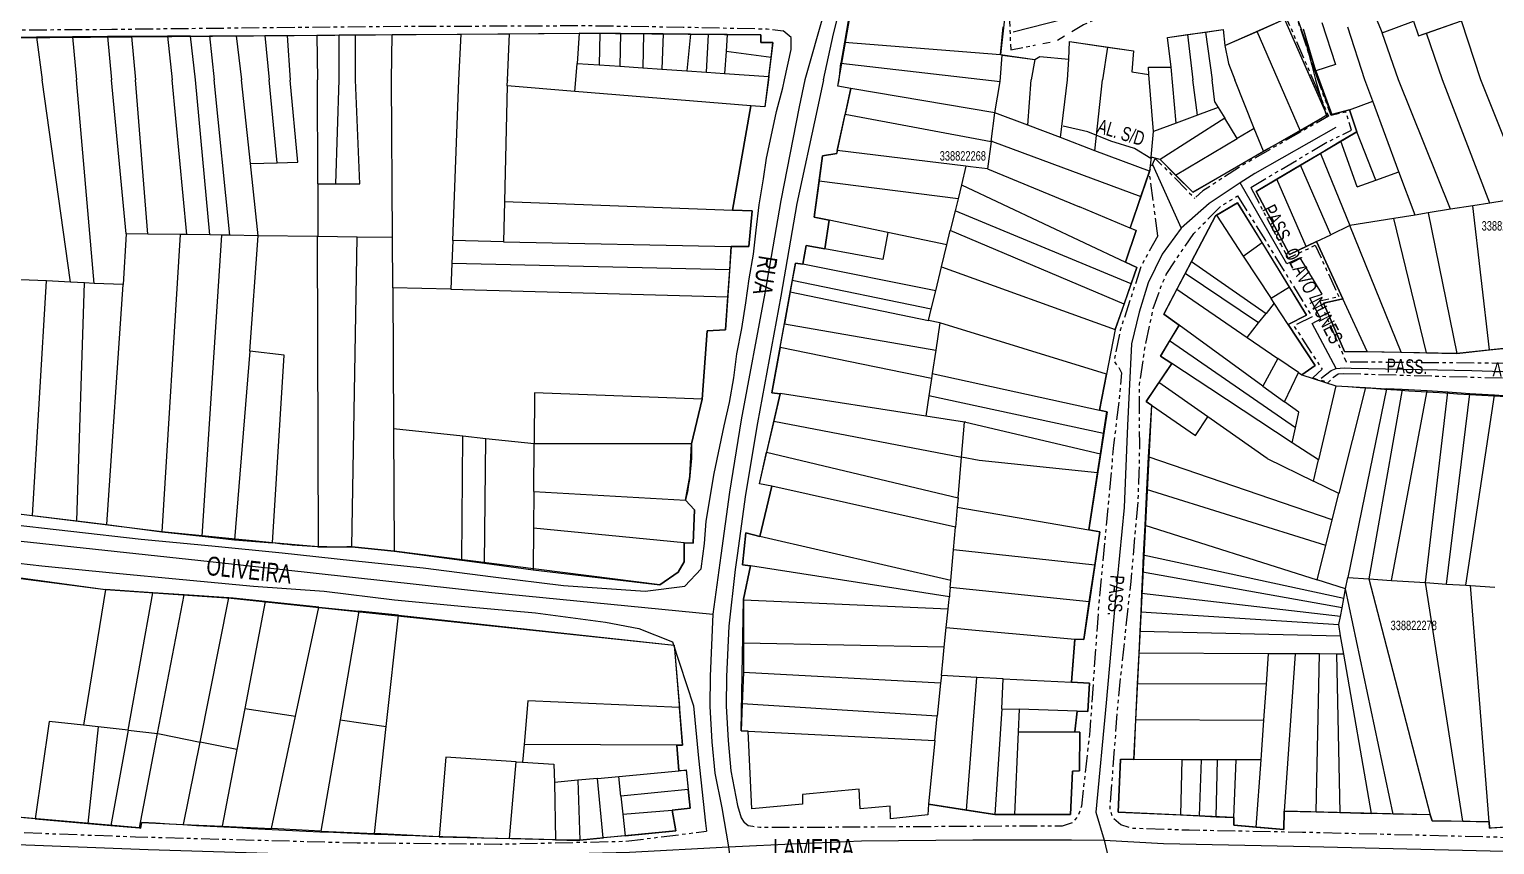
# Model space of a CAD drawing. Extents: x 203614 to 206284, y 4847494 to 4848495.
# Drawn here: x 205379.4 to 205689.7, y 4847798.3 to 4847971 of the extents above; entities that cross this region are included whole.
import ezdxf

# ---------------------------------------------------------------- set-up
doc = ezdxf.new("R2010")
doc.units = 0
doc.header["$LTSCALE"] = 1.5
doc.header["$MEASUREMENT"] = 0
doc.linetypes.add('PHANTOMX2', pattern=[5, 2.5, -0.5, 0.5, -0.5, 0.5, -0.5])
for name, color, linetype in [('CD-MALHA-LOTES', 40, 'CONTINUOUS'), ('CD_TXT_QUADRA', 7, 'CONTINUOUS'), ('RU-QUADRAS', 210, 'CONTINUOUS'), ('SV-CAMINHO-TRILHA', 20, 'CONTINUOUS'), ('SV-EIXO-RUA-N-PAV', 6, 'CONTINUOUS'), ('SV-EIXO-RUA-PAV', 20, 'CONTINUOUS'), ('SV-RUA-NAO-PAV-S-GUIA-C-GUIA', 7, 'PHANTOMX2'), ('SV-RUA-PAVIM-S-GUIA-C-GUIA', 7, 'CONTINUOUS'), ('SV-TXT-RUA-N-PAV-S-GUIA-C-GUIA', 7, 'CONTINUOUS'), ('SV-TXT-RUA-PAV-S-GUIA-C-GUIA', 7, 'CONTINUOUS')]:
    doc.layers.add(name, color=color, linetype=linetype)
doc.styles.add('3388-22-2D_TXT$0$ARIAL', font='ARIAL.TTF')
doc.styles.add('ARIAL', font='ARIAL.TTF')

msp = doc.modelspace()

# ---------------------------------------------------------------- linework, layer by layer
at = {"layer": 'CD-MALHA-LOTES'}
for p, q in [((205553.2, 4847975.2), (205551.99, 4847968.2)), ((205639.42, 4847970.5), (205645.2, 4847973.09)), ((205645.2, 4847973.09), (205650.89, 4847960.27)), ((205664.66, 4847973.26), (205665.9, 4847970.2)), ((205665.9, 4847970.2), (205672.51, 4847972.71)), ((205672.51, 4847972.71), (205673.57, 4847969.56)), ((205675.26, 4847970.15), (205682.71, 4847972.77)), ((205686.78, 4847960.27), (205682.71, 4847972.77)), ((205417.5, 4847969.56), (205423.15, 4847969.6)), ((205423.15, 4847969.6), (205429.28, 4847969.65)), ((205423.15, 4847969.6), (205424.34, 4847960.27)), ((205429.28, 4847969.65), (205434, 4847969.68)), ((205429.28, 4847969.65), (205430.18, 4847960.27)), ((205434, 4847969.68), (205440.28, 4847969.73)), ((205434, 4847969.68), (205434.64, 4847960.21)), ((205440.28, 4847969.73), (205444.99, 4847969.76)), ((205440.28, 4847969.73), (205440.43, 4847960.27)), ((205444.99, 4847969.76), (205448.44, 4847969.79)), ((205444.99, 4847960.27), (205444.99, 4847969.76)), ((205448.44, 4847969.79), (205456.24, 4847969.85)), ((205448.44, 4847960.27), (205448.44, 4847969.79)), ((205456.08, 4847960.21), (205456.24, 4847969.85)), ((205456.24, 4847969.85), (205470.85, 4847969.96)), ((205470.32, 4847960.21), (205470.85, 4847969.96)), ((205470.85, 4847969.96), (205481.09, 4847970.03)), ((205480.61, 4847960.21), (205481.09, 4847970.03)), ((205481.09, 4847970.03), (205495.83, 4847970.13)), ((205495.83, 4847970.13), (205495.37, 4847963.75)), ((205500.21, 4847970.09), (205495.83, 4847970.13)), ((205500.21, 4847970.09), (205500.07, 4847963.43)), ((205504.57, 4847970.05), (205500.21, 4847970.09)), ((205504.57, 4847970.05), (205504.42, 4847963.13)), ((205509.47, 4847970.01), (205504.57, 4847970.05)), ((205509.47, 4847970.01), (205509.33, 4847962.8)), ((205513.63, 4847969.97), (205509.47, 4847970.01)), ((205513.63, 4847969.97), (205513.32, 4847962.52)), ((205519.38, 4847969.91), (205513.63, 4847969.97)), ((205519.38, 4847969.91), (205518.65, 4847962.16)), ((205523.21, 4847969.88), (205519.38, 4847969.91)), ((205522.77, 4847961.88), (205523.21, 4847969.88)), ((205527.2, 4847969.84), (205523.21, 4847969.88)), ((205527.2, 4847969.84), (205526.95, 4847966.23)), ((205534.3, 4847969.77), (205527.2, 4847969.84)), ((205534.3, 4847968.14), (205534.3, 4847969.77)), ((205585.06, 4847965.61), (205585.65, 4847971.5)), ((205620.42, 4847969.23), (205624.7, 4847969.84)), ((205624.7, 4847969.84), (205628.48, 4847970.37)), ((205624.7, 4847969.84), (205625.77, 4847960.27)), ((205628.48, 4847970.37), (205632.21, 4847970.9)), ((205628.48, 4847970.37), (205629.91, 4847960.27)), ((205632.21, 4847970.9), (205632.59, 4847967.51)), ((205632.59, 4847967.51), (205639.42, 4847970.5)), ((205643.85, 4847960.27), (205639.42, 4847970.5)), ((205651.82, 4847962.2), (205649.27, 4847971.01)), ((205653.15, 4847972.37), (205656.01, 4847963.49)), ((205662.2, 4847960.24), (205658.61, 4847971.39)), ((205669.36, 4847960.24), (205665.9, 4847970.2)), ((205673.57, 4847969.56), (205675.26, 4847970.15)), ((205678.71, 4847960.27), (205675.26, 4847970.15)), ((205380.88, 4847969.28), (205373.62, 4847969.23)), ((205388.5, 4847969.34), (205380.88, 4847969.28)), ((205380.88, 4847969.28), (205382.06, 4847960.27)), ((205395.92, 4847969.4), (205388.5, 4847969.34)), ((205388.5, 4847969.34), (205389.35, 4847960.27)), ((205400.98, 4847969.44), (205395.92, 4847969.4)), ((205395.92, 4847969.4), (205396.79, 4847960.27)), ((205408.64, 4847969.49), (205400.98, 4847969.44)), ((205400.98, 4847969.44), (205401.88, 4847960.27)), ((205413.53, 4847969.53), (205408.64, 4847969.49)), ((205408.64, 4847969.49), (205409.63, 4847960.27)), ((205413.53, 4847969.53), (205417.5, 4847969.56)), ((205414.54, 4847960.27), (205413.53, 4847969.53)), ((205417.5, 4847969.56), (205418.52, 4847960.27)), ((205536.84, 4847968.14), (205534.3, 4847968.14)), ((205536.47, 4847964.96), (205536.84, 4847968.14)), ((205551.99, 4847968.2), (205551.23, 4847963.79)), ((205551.99, 4847968.2), (205585.06, 4847965.61)), ((205599.52, 4847964.61), (205599.66, 4847968.4)), ((205599.66, 4847968.4), (205607.7, 4847967.21)), ((205607.7, 4847967.21), (205606.66, 4847960.27)), ((205607.7, 4847967.21), (205613.24, 4847966.38)), ((205621.18, 4847962.92), (205620.42, 4847969.23)), ((205632.59, 4847967.51), (205633.37, 4847963.71)), ((205495.12, 4847960.27), (205495.37, 4847963.75)), ((205495.37, 4847963.75), (205500.07, 4847963.43)), ((205500.07, 4847963.43), (205504.42, 4847963.13)), ((205526.95, 4847966.23), (205526.62, 4847961.61)), ((205536.47, 4847964.96), (205526.95, 4847966.23)), ((205536.01, 4847960.97), (205536.47, 4847964.96)), ((205550.9, 4847960.27), (205551.23, 4847963.79)), ((205551.23, 4847963.79), (205584.991682, 4847959.900958)), ((205584.991682, 4847959.900958), (205585.44, 4847965.5)), ((205585.44, 4847965.5), (205585.06, 4847965.61)), ((205585.44, 4847965.5), (205592.34, 4847964.6)), ((205592.34, 4847964.6), (205591.53, 4847960.27)), ((205592.34, 4847964.6), (205593.36, 4847965.22)), ((205593.36, 4847965.22), (205599.52, 4847964.61)), ((205599.24, 4847960.27), (205599.52, 4847964.61)), ((205613.24, 4847966.38), (205612.88, 4847961.95)), ((205633.37, 4847963.71), (205634.66, 4847960.27)), ((205656.01, 4847963.49), (205651.82, 4847962.2)), ((205388.12, 4847917.43), (205382.06, 4847960.27)), ((205393.1, 4847917.12), (205389.35, 4847960.27)), ((205399.9, 4847927.66), (205396.79, 4847960.27)), ((205404.46, 4847927.6), (205401.88, 4847960.27)), ((205412.72, 4847927.48), (205409.63, 4847960.27)), ((205417.58, 4847927.41), (205414.54, 4847960.27)), ((205421.84, 4847927.35), (205418.52, 4847960.27)), ((205426.21, 4847942.56), (205424.34, 4847960.27)), ((205431.85, 4847942.7), (205430.18, 4847960.27)), ((205440.45, 4847938.25), (205440.43, 4847960.27)), ((205444.26, 4847938.25), (205444.99, 4847960.27)), ((205449.36, 4847938.25), (205448.44, 4847960.27)), ((205494.91, 4847957.79), (205495.12, 4847960.27)), ((205504.42, 4847963.13), (205509.33, 4847962.8)), ((205509.33, 4847962.8), (205513.32, 4847962.52)), ((205513.32, 4847962.52), (205518.65, 4847962.16)), ((205518.65, 4847962.16), (205522.77, 4847961.88)), ((205522.77, 4847961.88), (205526.62, 4847961.61)), ((205526.62, 4847961.61), (205536.01, 4847960.97)), ((205535.93, 4847960.27), (205535.13, 4847954.51)), ((205536.01, 4847960.97), (205535.93, 4847960.27)), ((205550.62, 4847958.91), (205550.9, 4847960.27)), ((205590.85, 4847950.68), (205591.53, 4847960.27)), ((205597.77, 4847948.03), (205599.24, 4847960.27)), ((205605.02, 4847945.26), (205606.66, 4847960.27)), ((205612.88, 4847961.95), (205616.47, 4847961.37)), ((205616.47, 4847961.37), (205616.42, 4847962.92)), ((205616.42, 4847962.92), (205621.18, 4847962.92)), ((205617.47, 4847949.34), (205616.47, 4847961.37)), ((205622.28, 4847951.12), (205621.18, 4847962.92)), ((205626.76, 4847952.78), (205625.77, 4847960.27)), ((205630.48, 4847955.53), (205629.91, 4847960.27)), ((205638.79, 4847949.94), (205634.66, 4847960.27)), ((205648.61, 4847949.37), (205643.85, 4847960.27)), ((205650.89, 4847960.27), (205654.18, 4847952.8)), ((205651.82, 4847962.2), (205655.23, 4847952.89)), ((205688.72, 4847934.18), (205678.71, 4847960.27)), ((205696.68, 4847935.46), (205686.78, 4847960.27)), ((205436.23, 4847942.81), (205434.64, 4847960.21)), ((205456.27, 4847926.85), (205456.08, 4847960.21)), ((205469.05, 4847926.22), (205470.32, 4847960.21)), ((205480.58, 4847958.99), (205480.01, 4847934.48)), ((205480.58, 4847958.99), (205480.61, 4847960.21)), ((205494.91, 4847957.79), (205480.58, 4847958.99)), ((205532.18, 4847954.78), (205494.91, 4847957.79)), ((205553.36, 4847958.44), (205550.62, 4847958.91)), ((205553.36, 4847958.44), (205552.18, 4847953.01)), ((205583.84, 4847953.26), (205553.36, 4847958.44)), ((205583.84, 4847953.26), (205584.991682, 4847959.900958)), ((205663.89, 4847955.71), (205662.2, 4847960.24)), ((205680.37, 4847932.86), (205669.36, 4847960.24)), ((205528.33, 4847932.64), (205532.18, 4847954.78)), ((205535.13, 4847954.51), (205532.18, 4847954.78)), ((205631.17, 4847954.41), (205626.76, 4847952.78)), ((205630.48, 4847955.53), (205631.17, 4847954.41)), ((205631.17, 4847954.41), (205632.56, 4847952.15)), ((205658.98, 4847953.88), (205663.89, 4847955.71)), ((205669.46, 4847940.78), (205663.89, 4847955.71)), ((205550.5, 4847945.29), (205552.18, 4847953.01)), ((205552.18, 4847953.01), (205583.07, 4847947.22)), ((205583.07, 4847947.22), (205583.84, 4847953.26)), ((205590.85, 4847950.68), (205583.84, 4847953.26)), ((205622.28, 4847951.12), (205617.47, 4847949.34)), ((205632.56, 4847952.15), (205618.86, 4847943.36)), ((205626.76, 4847952.78), (205622.28, 4847951.12)), ((205635.22, 4847947.82), (205632.56, 4847952.15)), ((205654.18, 4847952.8), (205648.61, 4847949.37)), ((205655.23, 4847952.89), (205658.98, 4847953.88)), ((205658.98, 4847953.88), (205660.53, 4847949.28)), ((205597.77, 4847948.03), (205590.85, 4847950.68)), ((205605.02, 4847945.26), (205597.77, 4847948.03)), ((205616.94, 4847943.88), (205617.47, 4847949.34)), ((205638.79, 4847949.94), (205635.22, 4847947.82)), ((205640.73, 4847945.15), (205638.79, 4847949.94)), ((205648.61, 4847949.37), (205640.73, 4847945.15)), ((205660.53, 4847949.28), (205657.17, 4847947.28)), ((205664.57, 4847939.03), (205660.53, 4847949.28)), ((205550.5, 4847945.29), (205550.37, 4847944.68)), ((205577.75, 4847941.99), (205550.5, 4847945.29)), ((205583.07, 4847947.22), (205582.34, 4847941.42)), ((205583.34, 4847947.17), (205583.07, 4847947.22)), ((205583.34, 4847947.17), (205614.81, 4847935.56)), ((205616.62, 4847940.89), (205605.02, 4847945.26)), ((205622.13, 4847940.09), (205635.22, 4847947.82)), ((205625.77, 4847936.45), (205640.73, 4847945.15)), ((205657.17, 4847947.28), (205652.81, 4847944.68)), ((205660.57, 4847937.6), (205657.17, 4847947.28)), ((205426.21, 4847942.56), (205431.85, 4847942.7)), ((205427.82, 4847927.26), (205426.21, 4847942.56)), ((205431.85, 4847942.7), (205436.23, 4847942.81)), ((205547.37, 4847944.18), (205546.65, 4847938.81)), ((205550.37, 4847944.68), (205547.37, 4847944.18)), ((205577.75, 4847941.99), (205576.78, 4847938)), ((205578.69, 4847941.87), (205577.75, 4847941.99)), ((205582.34, 4847941.42), (205578.69, 4847941.87)), ((205616.94, 4847943.88), (205616.62, 4847940.89)), ((205618.86, 4847943.36), (205616.94, 4847943.88)), ((205618.86, 4847943.36), (205622.13, 4847940.09)), ((205648.61, 4847942.18), (205643.6, 4847939.2)), ((205652.81, 4847944.68), (205648.61, 4847942.18)), ((205654.99, 4847927.47), (205648.61, 4847942.18)), ((205652.81, 4847944.68), (205659.02, 4847929.42)), ((205546.65, 4847938.81), (205545.62, 4847931.2)), ((205576.07, 4847935.07), (205546.65, 4847938.81)), ((205582.34, 4847941.42), (205601.79, 4847933.34)), ((205614.81, 4847935.56), (205616.62, 4847940.89)), ((205622.13, 4847940.09), (205625.77, 4847936.45)), ((205643.6, 4847939.2), (205639.24, 4847936.6)), ((205649.8, 4847924.98), (205643.6, 4847939.2)), ((205660.57, 4847937.6), (205664.57, 4847939.03)), ((205664.57, 4847939.03), (205669.46, 4847940.78)), ((205672.87, 4847931.64), (205669.46, 4847940.78)), ((205440.45, 4847938.25), (205444.26, 4847938.25)), ((205440.45, 4847938.25), (205440.469933, 4847927.117161)), ((205444.26, 4847938.25), (205449.36, 4847938.25)), ((205576.78, 4847938), (205576.07, 4847935.07)), ((205576.78, 4847938), (205611.54, 4847921.63)), ((205612.54, 4847928.88), (205614.81, 4847935.56)), ((205639.24, 4847936.6), (205646.25, 4847923.28)), ((205480.01, 4847934.48), (205479.81, 4847925.99)), ((205480.01, 4847934.48), (205528.33, 4847932.64)), ((205532.47, 4847932.53), (205528.33, 4847932.64)), ((205531.74, 4847924.95), (205532.47, 4847932.53)), ((205575.44, 4847932.5), (205574.43, 4847928.35)), ((205576.07, 4847935.07), (205575.44, 4847932.5)), ((205612.72, 4847917.07), (205575.44, 4847932.5)), ((205612.54, 4847928.88), (205601.79, 4847933.34)), ((205635.29, 4847934.25), (205630.8, 4847931.58)), ((205640.46, 4847925.8), (205635.29, 4847934.25)), ((205680.37, 4847932.86), (205675.65, 4847932.09)), ((205685.08, 4847933.6), (205680.37, 4847932.86)), ((205688.72, 4847934.18), (205685.08, 4847933.6)), ((205688.65, 4847903.06), (205685.08, 4847933.6)), ((205691.71, 4847934.66), (205688.72, 4847934.18)), ((205545.62, 4847931.2), (205548.77, 4847930.54)), ((205548.77, 4847930.54), (205547.87, 4847924.48)), ((205561.22, 4847927.95), (205548.77, 4847930.54)), ((205630.61, 4847931.47), (205625.52, 4847921.83)), ((205630.8, 4847931.58), (205630.61, 4847931.47)), ((205630.8, 4847931.58), (205636.47, 4847922.96)), ((205659.02, 4847929.42), (205654.99, 4847927.47)), ((205668.36, 4847930.92), (205659.02, 4847929.42)), ((205669.94, 4847902.57), (205659.02, 4847929.42)), ((205672.87, 4847931.64), (205668.36, 4847930.92)), ((205675.26, 4847902.47), (205668.36, 4847930.92)), ((205675.65, 4847932.09), (205672.87, 4847931.64)), ((205675.65, 4847932.09), (205681.74, 4847902.35)), ((205399.9, 4847927.66), (205399.25, 4847916.9)), ((205404.46, 4847927.6), (205399.9, 4847927.66)), ((205411.3, 4847927.5), (205404.46, 4847927.6)), ((205411.3, 4847927.5), (205407.44, 4847864.53)), ((205412.72, 4847927.48), (205411.3, 4847927.5)), ((205417.58, 4847927.41), (205412.72, 4847927.48)), ((205415.98, 4847863.61), (205420.15, 4847927.37)), ((205420.15, 4847927.37), (205417.58, 4847927.41)), ((205421.84, 4847927.35), (205420.15, 4847927.37)), ((205427.82, 4847927.26), (205421.84, 4847927.35)), ((205426.07, 4847902.78), (205427.82, 4847927.26)), ((205440.32, 4847927.12), (205427.82, 4847927.26)), ((205440.32, 4847927.12), (205440.51, 4847861.41)), ((205440.469933, 4847927.117161), (205440.32, 4847927.12)), ((205448.77, 4847926.96), (205440.469933, 4847927.117161)), ((205447.67, 4847861.38), (205448.77, 4847926.96)), ((205456.27, 4847926.85), (205448.77, 4847926.96)), ((205456.33, 4847916.25), (205456.27, 4847926.85)), ((205469.05, 4847926.22), (205468.87, 4847921.38)), ((205479.81, 4847925.99), (205469.05, 4847926.22)), ((205561.22, 4847927.95), (205560.11, 4847922.21)), ((205573.7, 4847925.35), (205561.22, 4847927.95)), ((205573.7, 4847925.35), (205574.43, 4847928.35)), ((205611.22, 4847912.73), (205574.43, 4847928.35)), ((205611.54, 4847921.63), (205613.79, 4847928.36)), ((205613.79, 4847928.36), (205612.54, 4847928.88)), ((205652.01, 4847926.04), (205654.99, 4847927.47)), ((205479.81, 4847925.99), (205528.05, 4847924.94)), ((205527.71, 4847920.01), (205528.05, 4847924.94)), ((205528.05, 4847924.94), (205531.74, 4847924.95)), ((205543.87, 4847925.21), (205543.18, 4847921.2)), ((205547.87, 4847924.48), (205543.87, 4847925.21)), ((205560.11, 4847922.21), (205547.87, 4847924.48)), ((205572.57, 4847920.7), (205573.7, 4847925.35)), ((205636.47, 4847922.96), (205640.46, 4847925.8)), ((205646.25, 4847916.36), (205640.46, 4847925.8)), ((205646.25, 4847923.28), (205649.8, 4847924.98)), ((205649.8, 4847924.98), (205652.01, 4847926.04)), ((205652.01, 4847926.04), (205657.59, 4847913.9)), ((205468.87, 4847921.38), (205468.67, 4847915.91)), ((205527.71, 4847920.01), (205468.87, 4847921.38)), ((205527.32, 4847914.32), (205527.71, 4847920.01)), ((205541.63, 4847921.47), (205540.95, 4847917.75)), ((205543.18, 4847921.2), (205541.63, 4847921.47)), ((205571.33, 4847915.58), (205543.18, 4847921.2)), ((205571.33, 4847915.58), (205572.57, 4847920.7)), ((205572.57, 4847920.7), (205609.38, 4847907.42)), ((205613.94, 4847920.5), (205611.54, 4847921.63)), ((205612.72, 4847917.07), (205613.94, 4847920.5)), ((205625.52, 4847921.83), (205624.15, 4847919.23)), ((205625.52, 4847921.83), (205641.33, 4847910.81)), ((205636.47, 4847922.96), (205642.38, 4847913.98)), ((205383.03, 4847917.67), (205377.51, 4847917.93)), ((205380.01, 4847867.99), (205383.03, 4847917.67)), ((205388.12, 4847917.43), (205383.03, 4847917.67)), ((205391.06, 4847917.29), (205388.12, 4847917.43)), ((205389.41, 4847866.86), (205391.06, 4847917.29)), ((205393.1, 4847917.12), (205391.06, 4847917.29)), ((205399.25, 4847916.9), (205393.1, 4847917.12)), ((205395.75, 4847866.11), (205399.25, 4847916.9)), ((205540.95, 4847917.75), (205540.53, 4847915.41)), ((205570.38, 4847911.68), (205540.95, 4847917.75)), ((205611.22, 4847912.73), (205612.72, 4847917.07)), ((205624.15, 4847919.23), (205622.41, 4847915.92)), ((205639.72, 4847908.79), (205624.15, 4847919.23)), ((205456.33, 4847916.25), (205456.5, 4847886.38)), ((205468.67, 4847915.91), (205456.33, 4847916.25)), ((205468.67, 4847915.91), (205527.32, 4847914.32)), ((205526.84, 4847907.36), (205527.32, 4847914.32)), ((205540.53, 4847915.41), (205539.29, 4847908.59)), ((205540.53, 4847915.41), (205569.83, 4847909.33)), ((205570.38, 4847911.68), (205571.33, 4847915.58)), ((205622.41, 4847915.92), (205619.65, 4847910.68)), ((205622.41, 4847915.92), (205637.29, 4847905.74)), ((205646.25, 4847916.36), (205642.38, 4847913.98)), ((205643.05, 4847912.96), (205642.38, 4847913.98)), ((205649.88, 4847910.42), (205646.25, 4847916.36)), ((205657.59, 4847913.9), (205653.5, 4847912.96)), ((205662.74, 4847902.71), (205657.59, 4847913.9)), ((205569.83, 4847909.33), (205570.38, 4847911.68)), ((205609.38, 4847907.42), (205611.22, 4847912.73)), ((205619.65, 4847910.68), (205622.87, 4847908.34)), ((205639.72, 4847908.79), (205641.33, 4847910.81)), ((205643.05, 4847912.96), (205641.33, 4847910.81)), ((205645.99, 4847908.49), (205643.05, 4847912.96)), ((205653.5, 4847912.96), (205657.95, 4847902.71)), ((205538.38, 4847903.6), (205539.29, 4847908.59)), ((205539.29, 4847908.59), (205571.35, 4847903.02)), ((205572.21, 4847908.81), (205569.83, 4847909.33)), ((205572.21, 4847908.81), (205571.35, 4847903.02)), ((205607.51, 4847897.92), (205572.21, 4847908.81)), ((205622.87, 4847908.34), (205620.87, 4847904.97)), ((205640.65, 4847895.41), (205622.87, 4847908.34)), ((205637.29, 4847905.74), (205639.72, 4847908.79)), ((205645.99, 4847908.49), (205649.88, 4847910.42)), ((205651.73, 4847899.77), (205645.99, 4847908.49)), ((205521.88, 4847892.63), (205522.93, 4847907.11)), ((205522.93, 4847907.11), (205526.84, 4847907.36)), ((205609.38, 4847907.42), (205607.51, 4847897.92)), ((205620.87, 4847904.97), (205618.97, 4847901.74)), ((205647.53, 4847886.61), (205620.87, 4847904.97)), ((205637.29, 4847905.74), (205643.81, 4847901.28)), ((205426.07, 4847902.78), (205422.84, 4847862.87)), ((205433.37, 4847902), (205426.07, 4847902.78)), ((205430.86, 4847862.2), (205433.37, 4847902)), ((205538.38, 4847903.6), (205536.63, 4847894.01)), ((205570.45, 4847897.01), (205538.38, 4847903.6)), ((205571.35, 4847903.02), (205570.61, 4847898.09)), ((205618.97, 4847901.74), (205621.35, 4847900.18)), ((205657.95, 4847902.71), (205662.74, 4847902.71)), ((205662.74, 4847902.71), (205669.94, 4847902.57)), ((205669.94, 4847902.57), (205675.26, 4847902.47)), ((205675.26, 4847902.47), (205681.74, 4847902.35)), ((205681.74, 4847902.35), (205688.65, 4847903.06)), ((205688.65, 4847903.06), (205694.25, 4847903.64)), ((205621.35, 4847900.18), (205618.63, 4847896.15)), ((205629.38, 4847894.9), (205621.35, 4847900.18)), ((205643.81, 4847901.28), (205640.65, 4847895.41)), ((205648.17, 4847898.29), (205643.81, 4847901.28)), ((205645.2, 4847892.1), (205648.17, 4847898.29)), ((205648.17, 4847898.29), (205648.91, 4847897.79)), ((205648.91, 4847897.79), (205651.73, 4847899.77)), ((205570.45, 4847897.01), (205569.9, 4847893.35)), ((205570.61, 4847898.09), (205570.45, 4847897.01)), ((205570.61, 4847898.09), (205606.03, 4847890.34)), ((205606.03, 4847890.34), (205607.51, 4847897.92)), ((205618.63, 4847896.15), (205615.93, 4847892.15)), ((205628.99, 4847888.89), (205618.63, 4847896.15)), ((205640.65, 4847895.41), (205645.2, 4847892.1)), ((205648.91, 4847897.79), (205656.11, 4847895.5)), ((205656.11, 4847895.5), (205652.38, 4847879.78)), ((205656.11, 4847895.5), (205662.4, 4847895.13)), ((205662.4, 4847895.13), (205656.75, 4847872.7)), ((205662.4, 4847895.13), (205666.78, 4847894.85)), ((205486.35, 4847894.01), (205486.27, 4847883.16)), ((205521.88, 4847892.63), (205486.35, 4847894.01)), ((205519.63, 4847883.16), (205521.88, 4847892.63)), ((205536.63, 4847894.01), (205538.38, 4847893.76)), ((205538.38, 4847893.76), (205537.03, 4847887.98)), ((205538.41, 4847893.88), (205538.38, 4847893.76)), ((205569.26, 4847889.08), (205538.41, 4847893.88)), ((205569.9, 4847893.35), (205569.26, 4847889.08)), ((205606.9, 4847885.39), (205569.9, 4847893.35)), ((205615.93, 4847892.15), (205617.06, 4847891.37)), ((205646.84, 4847883.43), (205629.38, 4847894.9)), ((205648.25, 4847889.88), (205645.2, 4847892.1)), ((205666.78, 4847894.85), (205658.64, 4847854.88)), ((205670.16, 4847894.67), (205663.05, 4847854.59)), ((205670.16, 4847894.67), (205666.78, 4847894.85)), ((205667.87, 4847854.28), (205675.4, 4847894.38)), ((205675.4, 4847894.38), (205670.16, 4847894.67)), ((205675.06, 4847853.8), (205679.78, 4847894.1)), ((205679.78, 4847894.1), (205675.4, 4847894.38)), ((205679.51, 4847853.51), (205684.44, 4847893.8)), ((205684.44, 4847893.8), (205679.78, 4847894.1)), ((205683.6, 4847853.24), (205689.72, 4847893.47)), ((205689.72, 4847893.47), (205684.44, 4847893.8)), ((205693.49, 4847893.23), (205689.72, 4847893.47)), ((205577.47, 4847887.8), (205569.26, 4847889.08)), ((205607.6, 4847889.99), (205606.03, 4847890.34)), ((205606.9, 4847885.39), (205607.6, 4847889.99)), ((205617.06, 4847891.37), (205616.35, 4847880.45)), ((205617.06, 4847891.37), (205626.39, 4847884.93)), ((205626.39, 4847884.93), (205628.99, 4847888.89)), ((205641.54, 4847880.1), (205628.99, 4847888.89)), ((205647.53, 4847886.61), (205648.25, 4847889.88)), ((205456.5, 4847886.38), (205456.64, 4847860.48)), ((205471.2, 4847884.79), (205456.5, 4847886.38)), ((205537.03, 4847887.98), (205535.49, 4847881.42)), ((205537.03, 4847887.98), (205576.82, 4847880.38)), ((205576.82, 4847880.38), (205577.47, 4847887.8)), ((205577.69, 4847887.77), (205577.47, 4847887.8)), ((205577.69, 4847887.77), (205606.25, 4847881.1)), ((205646.84, 4847883.43), (205647.53, 4847886.61)), ((205470.94, 4847858.58), (205471.2, 4847884.79)), ((205476.05, 4847884.27), (205471.2, 4847884.79)), ((205475.79, 4847857.92), (205476.05, 4847884.27)), ((205486.27, 4847883.16), (205476.05, 4847884.27)), ((205486.19, 4847873.07), (205486.27, 4847883.16)), ((205519.63, 4847883.16), (205486.27, 4847883.16)), ((205519.26, 4847876.31), (205519.63, 4847883.16)), ((205606.25, 4847881.1), (205606.9, 4847885.39)), ((205652.38, 4847879.78), (205646.84, 4847883.43)), ((205534.01, 4847874.74), (205535.49, 4847881.42)), ((205535.49, 4847881.42), (205576.07, 4847871.76)), ((205576.07, 4847871.76), (205576.82, 4847880.38)), ((205580.56, 4847879.67), (205576.82, 4847880.38)), ((205605.63, 4847877.02), (205580.56, 4847879.67)), ((205605.63, 4847877.02), (205606.25, 4847881.1)), ((205616.35, 4847880.45), (205615.96, 4847873.49)), ((205655.33, 4847867.12), (205616.35, 4847880.45)), ((205641.54, 4847880.1), (205651.36, 4847875.32)), ((205651.36, 4847875.32), (205652.38, 4847879.78)), ((205603.8, 4847864.97), (205605.63, 4847877.02)), ((205518.34, 4847871.25), (205519.26, 4847876.31)), ((205536.61, 4847874.21), (205534.01, 4847874.74)), ((205536.61, 4847874.21), (205534.08, 4847863.6)), ((205575.53, 4847865.57), (205536.61, 4847874.21)), ((205615.96, 4847873.49), (205615.6, 4847865.96)), ((205653.95, 4847861.66), (205615.96, 4847873.49)), ((205656.75, 4847872.7), (205651.36, 4847875.32)), ((205486.19, 4847873.07), (205486.14, 4847865.34)), ((205486.19, 4847873.07), (205518.34, 4847871.25)), ((205520.24, 4847869.23), (205518.34, 4847871.25)), ((205576.07, 4847871.76), (205575.9, 4847869.76)), ((205655.33, 4847867.12), (205656.75, 4847872.7)), ((205374.03, 4847868.7), (205380.01, 4847867.99)), ((205380.01, 4847867.99), (205389.41, 4847866.86)), ((205519.99, 4847862.14), (205520.24, 4847869.23)), ((205575.9, 4847869.76), (205575.53, 4847865.57)), ((205575.9, 4847869.76), (205603.8, 4847864.97)), ((205389.41, 4847866.86), (205395.75, 4847866.11)), ((205395.75, 4847866.11), (205407.44, 4847864.53)), ((205407.44, 4847864.53), (205415.98, 4847863.61)), ((205486.14, 4847865.34), (205486.07, 4847856.54)), ((205518.04, 4847862.26), (205486.14, 4847865.34)), ((205531.14, 4847864.32), (205530.39, 4847857.58)), ((205534.08, 4847863.6), (205531.14, 4847864.32)), ((205575.11, 4847860.78), (205575.53, 4847865.57)), ((205606.07, 4847864.58), (205603.8, 4847864.97)), ((205605.02, 4847857.48), (205606.07, 4847864.58)), ((205615.6, 4847865.96), (205615.31, 4847859.62)), ((205615.6, 4847865.96), (205652.11, 4847854.42)), ((205653.95, 4847861.66), (205655.33, 4847867.12)), ((205415.98, 4847863.61), (205422.84, 4847862.87)), ((205422.84, 4847862.87), (205430.86, 4847862.2)), ((205440.51, 4847861.41), (205430.86, 4847862.2)), ((205440.51, 4847861.41), (205447.67, 4847861.38)), ((205447.67, 4847861.38), (205456.64, 4847860.48)), ((205518.04, 4847858.23), (205518.04, 4847862.26)), ((205518.04, 4847862.26), (205519.99, 4847862.14)), ((205574.54, 4847854.24), (205534.08, 4847863.6)), ((205652.11, 4847854.42), (205653.95, 4847861.66)), ((205456.64, 4847860.48), (205470.94, 4847858.58)), ((205470.94, 4847858.58), (205475.79, 4847857.92)), ((205475.79, 4847857.92), (205486.07, 4847856.54)), ((205516.81, 4847856.03), (205518.04, 4847858.23)), ((205574.54, 4847854.24), (205575.11, 4847860.78)), ((205605.02, 4847857.48), (205575.11, 4847860.78)), ((205615.31, 4847859.62), (205615.14, 4847856.03)), ((205657.78, 4847850.45), (205615.31, 4847859.62)), ((205375.4, 4847854.98), (205395.51, 4847852.34)), ((205486.07, 4847856.54), (205512.9, 4847853.34)), ((205512.9, 4847853.34), (205516.81, 4847856.03)), ((205530.39, 4847857.58), (205532.12, 4847857.33)), ((205532.12, 4847857.33), (205530.64, 4847850.34)), ((205574.23, 4847850.83), (205532.12, 4847857.33)), ((205603.86, 4847849.73), (205605.02, 4847857.48)), ((205615.14, 4847856.03), (205614.93, 4847851.48)), ((205657.4, 4847848.44), (205615.14, 4847856.03)), ((205658.16, 4847852.5), (205658.64, 4847854.88)), ((205658.64, 4847854.88), (205663.05, 4847854.59)), ((205395.51, 4847852.34), (205390.82, 4847823.61)), ((205405.53, 4847851.66), (205395.51, 4847852.34)), ((205400.27, 4847822.55), (205405.53, 4847851.66)), ((205412.16, 4847851.22), (205405.53, 4847851.66)), ((205574.41, 4847852.76), (205574.29, 4847851.38)), ((205574.41, 4847852.76), (205574.54, 4847854.24)), ((205603.86, 4847849.73), (205574.41, 4847852.76)), ((205658.16, 4847852.5), (205652.11, 4847854.42)), ((205657.78, 4847850.45), (205658.16, 4847852.5)), ((205668.24, 4847804.8), (205658.16, 4847852.5)), ((205663.05, 4847854.59), (205676.07, 4847804.66)), ((205663.05, 4847854.59), (205667.87, 4847854.28)), ((205667.87, 4847854.28), (205675.06, 4847853.8)), ((205675.06, 4847853.8), (205679.51, 4847853.51)), ((205683.01, 4847803.27), (205675.06, 4847853.8)), ((205679.51, 4847853.51), (205683.6, 4847853.24)), ((205683.6, 4847853.24), (205684.62, 4847853.17)), ((205684.62, 4847853.17), (205689.74, 4847852.84)), ((205688.56, 4847803.18), (205684.62, 4847853.17)), ((205406.55, 4847821.84), (205412.16, 4847851.22)), ((205421.63, 4847850.58), (205412.16, 4847851.22)), ((205415.52, 4847820.06), (205421.63, 4847850.58)), ((205422.56, 4847850.52), (205421.63, 4847850.58)), ((205429.34, 4847849.82), (205422.56, 4847850.52)), ((205429.34, 4847849.82), (205425, 4847827.14)), ((205440.7, 4847848.64), (205429.34, 4847849.82)), ((205435.74, 4847825.51), (205440.7, 4847848.64)), ((205440.7, 4847848.64), (205449.15, 4847847.76)), ((205530.64, 4847850.34), (205530.64, 4847850.08)), ((205573.96, 4847848.17), (205530.64, 4847850.08)), ((205530.64, 4847850.08), (205530.64, 4847840.98)), ((205573.96, 4847848.17), (205574.12, 4847849.68)), ((205574.12, 4847849.68), (205574.23, 4847850.83)), ((205574.29, 4847851.38), (205574.23, 4847850.83)), ((205602.68, 4847841.77), (205603.86, 4847849.73)), ((205614.93, 4847851.48), (205614.75, 4847847.64)), ((205657.06, 4847846.66), (205614.93, 4847851.48)), ((205657.4, 4847848.44), (205657.78, 4847850.45)), ((205449.15, 4847847.76), (205445.18, 4847824.77)), ((205457.53, 4847846.89), (205449.15, 4847847.76)), ((205454.96, 4847823.34), (205457.53, 4847846.89)), ((205457.53, 4847846.89), (205515.91, 4847840.59)), ((205573.57, 4847844.28), (205573.96, 4847848.17)), ((205614.75, 4847847.64), (205614.55, 4847843.51)), ((205614.75, 4847847.64), (205656.73, 4847844.91)), ((205656.73, 4847844.91), (205657.06, 4847846.66)), ((205657.06, 4847846.66), (205657.4, 4847848.44)), ((205573.16, 4847840.16), (205573.57, 4847844.28)), ((205573.57, 4847844.28), (205600.83, 4847841.87)), ((205614.55, 4847843.51), (205614.33, 4847838.86)), ((205614.55, 4847843.51), (205657.08, 4847842.56)), ((205657.08, 4847842.56), (205656.73, 4847844.91)), ((205657.75, 4847838.68), (205657.08, 4847842.56)), ((205515.91, 4847840.59), (205517.05, 4847827.38)), ((205573.16, 4847840.16), (205530.64, 4847840.98)), ((205530.64, 4847840.98), (205530.64, 4847834.76)), ((205572.92, 4847837.84), (205573.16, 4847840.16)), ((205600.09, 4847832.71), (205600.83, 4847841.87)), ((205600.83, 4847841.87), (205602.68, 4847841.77)), ((205572.55, 4847834.13), (205572.92, 4847837.84)), ((205614.33, 4847838.86), (205614.03, 4847832.35)), ((205641.85, 4847838.75), (205614.33, 4847838.86)), ((205641.39, 4847832.28), (205641.85, 4847838.75)), ((205647.47, 4847838.72), (205641.85, 4847838.75)), ((205647.47, 4847838.72), (205645.16, 4847805.41)), ((205652.59, 4847838.7), (205647.47, 4847838.72)), ((205651.9, 4847805.25), (205652.59, 4847838.7)), ((205656.25, 4847838.69), (205652.59, 4847838.7)), ((205657.75, 4847838.68), (205656.25, 4847838.69)), ((205656.25, 4847838.69), (205656.93, 4847805.12)), ((205663.62, 4847804.96), (205657.75, 4847838.68)), ((205530.64, 4847834.76), (205530.37, 4847828.16)), ((205572.38, 4847832.53), (205530.64, 4847834.76)), ((205572.55, 4847834.13), (205572.38, 4847832.53)), ((205580.05, 4847833.74), (205572.55, 4847834.13)), ((205577.85, 4847805.63), (205580.05, 4847833.74)), ((205585.62, 4847833.45), (205580.05, 4847833.74)), ((205585.31, 4847827.11), (205585.62, 4847833.45)), ((205585.62, 4847833.45), (205600.09, 4847832.71)), ((205572.38, 4847832.53), (205571.68, 4847825.54)), ((205603.88, 4847832.51), (205600.09, 4847832.71)), ((205603.57, 4847826.55), (205603.88, 4847832.51)), ((205614.03, 4847832.35), (205613.68, 4847824.84)), ((205641.39, 4847832.28), (205614.03, 4847832.35)), ((205640.85, 4847824.71), (205641.39, 4847832.28)), ((205425, 4847827.14), (205423.34, 4847818.47)), ((205425, 4847827.14), (205435.74, 4847825.51)), ((205484.95, 4847828.77), (205484.15, 4847819.51)), ((205517.05, 4847827.38), (205484.95, 4847828.77)), ((205517.7, 4847819.39), (205517.05, 4847827.38)), ((205530.37, 4847828.16), (205530.14, 4847822.4)), ((205571.68, 4847825.54), (205530.37, 4847828.16)), ((205585.31, 4847827.11), (205583.84, 4847804.68)), ((205585.31, 4847827.11), (205589.04, 4847826.99)), ((205589.04, 4847826.99), (205588.82, 4847822.24)), ((205601.33, 4847826.62), (205589.04, 4847826.99)), ((205383.58, 4847824.42), (205380.63, 4847803.79)), ((205390.82, 4847823.61), (205383.58, 4847824.42)), ((205430.63, 4847801.72), (205435.74, 4847825.51)), ((205445.18, 4847824.77), (205441.12, 4847801.22)), ((205445.18, 4847824.77), (205454.96, 4847823.34)), ((205571.15, 4847820.37), (205571.68, 4847825.54)), ((205600.84, 4847822.24), (205601.33, 4847826.62)), ((205601.33, 4847826.62), (205603.57, 4847826.55)), ((205613.68, 4847824.84), (205613.28, 4847816.34)), ((205613.68, 4847824.84), (205640.85, 4847824.71)), ((205640.25, 4847816.27), (205640.85, 4847824.71)), ((205393.94, 4847823.26), (205390.82, 4847823.61)), ((205393.94, 4847823.26), (205391.76, 4847802.82)), ((205400.27, 4847822.55), (205393.94, 4847823.26)), ((205400.27, 4847822.55), (205396.63, 4847802.39)), ((205400.27, 4847822.55), (205406.55, 4847821.84)), ((205402.73, 4847801.86), (205406.55, 4847821.84)), ((205406.55, 4847821.84), (205406.92, 4847821.8)), ((205406.92, 4847821.8), (205415.52, 4847820.06)), ((205452.49, 4847800.68), (205454.96, 4847823.34)), ((205530.14, 4847822.4), (205531.64, 4847822.36)), ((205531.64, 4847822.36), (205571.15, 4847820.37)), ((205532.38, 4847805.93), (205531.64, 4847822.36)), ((205588.82, 4847822.24), (205588.04, 4847804.69)), ((205588.82, 4847822.24), (205600.84, 4847822.24)), ((205601.83, 4847822.15), (205600.84, 4847822.24)), ((205601.8, 4847813.93), (205601.83, 4847822.15)), ((205412.03, 4847802.62), (205415.52, 4847820.06)), ((205423.34, 4847818.47), (205415.52, 4847820.06)), ((205423.34, 4847818.47), (205420.24, 4847802.22)), ((205484.15, 4847819.51), (205483.83, 4847815.78)), ((205516.51, 4847819.39), (205484.15, 4847819.51)), ((205516.51, 4847819.39), (205517.7, 4847819.39)), ((205516.91, 4847813.99), (205516.51, 4847819.39)), ((205571.15, 4847820.37), (205569.79, 4847806.9)), ((205467.59, 4847816.82), (205466.16, 4847800.02)), ((205482.47, 4847815.86), (205467.59, 4847816.82)), ((205481.1, 4847799.61), (205482.47, 4847815.86)), ((205482.47, 4847815.86), (205483.83, 4847815.78)), ((205483.83, 4847815.78), (205490.49, 4847815.35)), ((205490.49, 4847815.35), (205490.57, 4847811.51)), ((205610.46, 4847816.37), (205610, 4847805.22)), ((205613.28, 4847816.34), (205610.46, 4847816.37)), ((205623.46, 4847816.31), (205613.28, 4847816.34)), ((205623.46, 4847816.31), (205623.15, 4847804.61)), ((205627.62, 4847816.3), (205623.46, 4847816.31)), ((205627.18, 4847804.42), (205627.62, 4847816.3)), ((205631.04, 4847816.29), (205627.62, 4847816.3)), ((205630.73, 4847804.25), (205631.04, 4847816.29)), ((205635, 4847816.28), (205631.04, 4847816.29)), ((205634.48, 4847804.08), (205635, 4847816.28)), ((205640.25, 4847816.27), (205635, 4847816.28)), ((205639.24, 4847802.02), (205640.25, 4847816.27)), ((205495.53, 4847811.98), (205490.57, 4847811.51)), ((205490.57, 4847811.51), (205490.83, 4847799.35)), ((205499.72, 4847812.37), (205495.53, 4847811.98)), ((205495.53, 4847811.98), (205495.97, 4847799.26)), ((205499.72, 4847812.37), (205504.19, 4847812.79)), ((205500.94, 4847799.74), (205499.72, 4847812.37)), ((205504.19, 4847812.79), (205516.91, 4847813.99)), ((205504.65, 4847808.59), (205504.19, 4847812.79)), ((205516.91, 4847813.99), (205518.49, 4847814.14)), ((205518.49, 4847814.14), (205518.92, 4847810.03)), ((205599.88, 4847804.71), (205600.33, 4847813.89)), ((205600.33, 4847813.89), (205601.8, 4847813.93)), ((205518.92, 4847810.03), (205504.65, 4847808.59)), ((205504.65, 4847808.59), (205505.07, 4847804.8)), ((205519.31, 4847806.06), (205518.92, 4847810.03)), ((205555.15, 4847810.1), (205543.13, 4847808.92)), ((205543.13, 4847808.92), (205543.13, 4847806.93)), ((205555.37, 4847805.92), (205555.15, 4847810.1)), ((205505.07, 4847804.8), (205515.49, 4847805.66)), ((205515.49, 4847805.66), (205519.31, 4847806.06)), ((205516.29, 4847801.23), (205515.49, 4847805.66)), ((205543.13, 4847806.93), (205532.38, 4847805.93)), ((205561.7, 4847806.49), (205555.37, 4847805.92)), ((205561.75, 4847803.82), (205561.7, 4847806.49)), ((205569.79, 4847806.9), (205569.64, 4847804.67)), ((205569.79, 4847806.9), (205577.85, 4847805.63)), ((205577.85, 4847805.63), (205583.84, 4847804.68)), ((205610, 4847805.22), (205623.15, 4847804.61)), ((205645.06, 4847801.51), (205645.16, 4847805.41)), ((205645.16, 4847805.41), (205651.9, 4847805.25)), ((205651.9, 4847805.25), (205656.93, 4847805.12)), ((205656.93, 4847805.12), (205663.62, 4847804.96)), ((205380.63, 4847803.79), (205366.88, 4847804.99)), ((205380.63, 4847803.79), (205391.76, 4847802.82)), ((205391.76, 4847802.82), (205396.63, 4847802.39)), ((205396.63, 4847802.39), (205402.73, 4847801.86)), ((205403.02, 4847801.83), (205403.22, 4847803.04)), ((205403.22, 4847803.04), (205412.03, 4847802.62)), ((205412.03, 4847802.62), (205420.24, 4847802.22)), ((205420.24, 4847802.22), (205430.63, 4847801.72)), ((205505.07, 4847804.8), (205505.58, 4847800.19)), ((205569.64, 4847804.67), (205561.75, 4847803.82)), ((205583.84, 4847804.68), (205588.04, 4847804.69)), ((205588.04, 4847804.69), (205599.88, 4847804.71)), ((205623.15, 4847804.61), (205627.18, 4847804.42)), ((205627.18, 4847804.42), (205630.73, 4847804.25)), ((205630.73, 4847804.25), (205634.48, 4847804.08)), ((205634.48, 4847804.08), (205634.45, 4847802.44)), ((205634.45, 4847802.44), (205639.24, 4847802.02)), ((205639.24, 4847802.02), (205645.06, 4847801.51)), ((205668.24, 4847804.8), (205663.62, 4847804.96)), ((205676.07, 4847804.66), (205668.24, 4847804.8)), ((205676.07, 4847804.66), (205676.46, 4847803.37)), ((205676.46, 4847803.37), (205683.01, 4847803.27)), ((205683.01, 4847803.27), (205688.56, 4847803.18)), ((205688.56, 4847803.18), (205688.66, 4847801.85)), ((205689.05, 4847801.88), (205693.56, 4847802.14)), ((205402.73, 4847801.86), (205403.02, 4847801.83)), ((205441.12, 4847801.22), (205430.63, 4847801.72)), ((205441.12, 4847801.22), (205452.49, 4847800.68)), ((205466.16, 4847800.02), (205452.49, 4847800.68)), ((205466.16, 4847800.02), (205481.1, 4847799.61)), ((205490.83, 4847799.35), (205481.1, 4847799.61)), ((205490.83, 4847799.35), (205495.56, 4847799.22)), ((205495.56, 4847799.22), (205495.97, 4847799.26)), ((205495.97, 4847799.26), (205500.94, 4847799.74)), ((205505.58, 4847800.19), (205500.94, 4847799.74)), ((205505.58, 4847800.19), (205516.29, 4847801.23)), ((205688.66, 4847801.85), (205689.05, 4847801.88))]:
    msp.add_line(p, q, dxfattribs=at)
msp.add_point((205480.61, 4847960.21), dxfattribs=at)
at = {"layer": 'RU-QUADRAS', "color": 6, "linetype": 'Continuous'}
for points in [[(205586.57, 4847978.92), (205585.06, 4847965.61), (205592.34, 4847964.6), (205593.36, 4847965.22), (205599.52, 4847964.61), (205599.66, 4847968.4), (205613.24, 4847966.38), (205612.88, 4847961.95), (205616.49, 4847961.38), (205616.42, 4847962.92), (205621.18, 4847962.92), (205620.42, 4847969.23), (205632.21, 4847970.9), (205632.59, 4847967.51), (205645.2, 4847973.09), (205654.18, 4847952.8), (205625.77, 4847936.45), (205618.86, 4847943.36), (205616.94, 4847943.88), (205616.6, 4847940.84), (205612.54, 4847928.89), (205613.79, 4847928.36), (205611.54, 4847921.63), (205613.94, 4847920.5), (205609.38, 4847907.42), (205606.03, 4847890.34), (205607.62, 4847889.99), (205603.8, 4847864.97), (205606.07, 4847864.58), (205602.68, 4847841.77), (205600.82, 4847841.8), (205600.09, 4847832.71), (205603.88, 4847832.51), (205603.57, 4847826.55), (205601.33, 4847826.6), (205600.84, 4847822.24), (205601.83, 4847822.15), (205601.8, 4847813.93), (205600.33, 4847813.89), (205599.88, 4847804.71), (205583.84, 4847804.68), (205569.79, 4847806.9), (205569.64, 4847804.67), (205561.75, 4847803.82), (205561.7, 4847806.49), (205555.37, 4847805.92), (205555.15, 4847810.1), (205543.13, 4847808.92), (205543.13, 4847806.93), (205532.38, 4847805.93), (205531.64, 4847822.36), (205530.14, 4847822.4), (205530.64, 4847850.34), (205532.12, 4847857.33), (205530.39, 4847857.58), (205531.14, 4847864.32), (205534.08, 4847863.6), (205536.61, 4847874.21), (205534.01, 4847874.74), (205538.38, 4847893.76), (205536.63, 4847894.01), (205541.63, 4847921.47), (205543.18, 4847921.2), (205543.87, 4847925.21), (205547.87, 4847924.48), (205548.77, 4847930.54), (205545.62, 4847931.2), (205547.37, 4847944.18), (205550.37, 4847944.68), (205553.36, 4847958.44), (205550.62, 4847958.91), (205554.84, 4847983.19, -0.0415200627)], [(205750.22, 4847976.26), (205745.09, 4847925.88), (205739.89, 4847925.7), (205740.45, 4847909.65), (205741.74, 4847909.68), (205741, 4847899.93), (205707.98, 4847901.41), (205708.16, 4847906.05), (205699.06, 4847905.65), (205694.25, 4847904.93), (205694.25, 4847903.64), (205681.74, 4847902.35), (205657.95, 4847902.71), (205653.5, 4847912.96), (205657.59, 4847913.9), (205652.01, 4847926.04), (205646.25, 4847923.28), (205639.24, 4847936.6), (205660.54, 4847949.27), (205658.98, 4847953.88), (205655.23, 4847952.89, -0.0346905442), (205649.27, 4847971.01)], [(205340.5, 4847968.87), (205495.83, 4847970.13), (205534.3, 4847969.77), (205534.3, 4847968.14), (205536.84, 4847968.14), (205535.13, 4847954.51), (205532.18, 4847954.78), (205528.33, 4847932.64), (205532.47, 4847932.53), (205531.74, 4847924.95), (205528.05, 4847924.94), (205526.84, 4847907.36), (205522.93, 4847907.11), (205521.88, 4847892.63), (205519.63, 4847883.16, -0.0630289356), (205518.34, 4847871.25), (205520.24, 4847869.23), (205519.99, 4847862.14), (205518.04, 4847862.14), (205518.04, 4847858.23), (205516.81, 4847856.03), (205512.9, 4847853.34), (205456.64, 4847860.48), (205447.67, 4847861.38, -0.0387660079), (205430.86, 4847862.2), (205407.44, 4847864.53), (205367.89, 4847869.45)], [(205698.81, 4847802.43), (205688.66, 4847801.85), (205688.56, 4847803.18), (205676.46, 4847803.37), (205676.07, 4847804.66), (205645.16, 4847805.41), (205645.06, 4847801.51), (205634.49, 4847802.44), (205634.47, 4847804.08), (205610, 4847805.22), (205610.46, 4847816.4), (205613.28, 4847816.34), (205617.12, 4847891.33), (205615.93, 4847892.15), (205621.35, 4847900.18), (205618.97, 4847901.74), (205622.87, 4847908.34), (205619.65, 4847910.68), (205630.59, 4847931.45), (205635.29, 4847934.25), (205649.88, 4847910.42), (205646, 4847908.49), (205651.73, 4847899.77), (205648.91, 4847897.79), (205656.11, 4847895.5, 0.0085741727), (205738.59, 4847891.03)], [(205314.35, 4847863.5), (205395.51, 4847852.34), (205422.1, 4847850.55), (205515.91, 4847840.59), (205517.73, 4847819.36), (205516.51, 4847819.39), (205516.91, 4847814), (205518.51, 4847814.11), (205519.31, 4847806.06), (205515.49, 4847805.66), (205516.29, 4847801.23), (205495.97, 4847799.26, -0.011228549), (205403.22, 4847803.04), (205402.73, 4847801.86), (205361.53, 4847805.46)]]:
    msp.add_lwpolyline(points, format="xyb", dxfattribs=at)
msp.add_lwpolyline([(205664.66, 4847973.26), (205665.9, 4847970.2), (205672.51, 4847972.71), (205673.57, 4847969.56), (205682.71, 4847972.77)], dxfattribs=at)
at = {"layer": 'SV-CAMINHO-TRILHA', "ltscale": 0.5, "flags": 128}
msp.add_lwpolyline([(205647.190689, 4847975.392294), (205649.690074, 4847968.364561), (205650.984033, 4847963.3704), (205651.806218, 4847960.254023)], dxfattribs=at)
at = {"layer": 'SV-CAMINHO-TRILHA', "flags": 128}
for points in [[(205651.81, 4847960.25), (205652.38, 4847958.08), (205653.43, 4847954.88), (205654.18, 4847952.35)], [(205616.88, 4847943.63), (205613.47, 4847945.72), (205608.45, 4847947.24), (205603.58, 4847949.26), (205598.32, 4847950.43)]]:
    msp.add_lwpolyline(points, dxfattribs=at)
at = {"layer": 'SV-EIXO-RUA-N-PAV', "flags": 128}
for points in [[(205587.758768, 4847970.447968), (205609.089747, 4847975.889544), (205638.117543, 4847977.599956), (205652.404692, 4847976.760196), (205677.435942, 4847979.807479), (205702.031866, 4847980.025142), (205732.287029, 4847983.725413), (205753.182681, 4847985.902044), (205756.04845, 4847986.106001), (205762.030904, 4847986.531773), (205796.279623, 4847988.969258)], [(205656.07, 4847950.19), (205638.96, 4847940.46), (205635.85, 4847938.42), (205629.23, 4847934.08), (205623.36, 4847928.88), (205619.33, 4847923.34), (205616.31, 4847917.3), (205614.46, 4847911.09), (205612.79, 4847904.38), (205612.28, 4847894.32), (205611.95, 4847887.1), (205611.78, 4847881.9), (205611.28, 4847869.73), (205609.77, 4847854.47), (205607.47, 4847828.37), (205605.24, 4847805.21), (205607.01, 4847799.31), (205608.42, 4847793.31)], [(205617.25, 4847942.3), (205623.36, 4847928.88)], [(205656.14, 4847899.12), (205651.1, 4847908.7), (205652.88, 4847909.63), (205650.58, 4847914.02), (205653.19, 4847914.85), (205648.5, 4847922.57), (205645.68, 4847921.32), (205635.85, 4847938.42)], [(205652.99, 4847897.07), (205655.11, 4847898.75), (205656.14, 4847899.12), (205657.82, 4847899.27), (205659.35, 4847899.19), (205684.86, 4847898.75), (205719.77, 4847897.58), (205735.16, 4847896.42), (205739.91, 4847895.98), (205744.11, 4847895.44)], [(205365.67, 4847798.76), (205404.52, 4847797.32), (205450.64, 4847795.89), (205480.88, 4847796.09), (205506.5, 4847796.71), (205527.42, 4847797.87), (205542.37, 4847798.55), (205555.6, 4847799.17), (205579.17, 4847799.37), (205600.08, 4847799.37), (205607.01, 4847799.31), (205619.55, 4847798.55), (205650.61, 4847797.94), (205718.15, 4847796.3), (205728.2, 4847796.08), (205731.16, 4847796.02), (205736.24, 4847795.91), (205747.06, 4847795.68), (205770.84, 4847795.68), (205796.29, 4847795.24)]]:
    msp.add_lwpolyline(points, dxfattribs=at)
at = {"layer": 'SV-EIXO-RUA-PAV', "flags": 128}
for points in [[(205710.876492, 4848418.538543), (205701.259154, 4848347.101518), (205693.925989, 4848289.618962), (205692.673122, 4848279.798103), (205686.787283, 4848233.660723), (205683.691646, 4848209.394921), (205681.702739, 4848202.586738), (205678.793129, 4848192.62692), (205670.503331, 4848178.684987), (205663.720769, 4848168.134334), (205637.09824, 4848135.453984), (205620.350104, 4848114.894896), (205617.920993, 4848111.913053), (205600.793664, 4848090.888487), (205589.112584, 4848070.352396), (205586.770755, 4848066.022221), (205575.39312, 4848044.98433), (205569.141707, 4848033.425113), (205553.315728, 4847994.236976), (205547.783096, 4847974.872764), (205543.60692, 4847960.256069)], [(205543.61, 4847960.26), (205542.44, 4847954.52), (205538.53, 4847934.73), (205535.14, 4847915.09), (205530.17, 4847888.24), (205527.63, 4847872.98), (205525.86, 4847859.58), (205524.11, 4847847.14), (205523.58, 4847834.02), (205523.53, 4847827.55), (205523.9, 4847820.12), (205524.53, 4847813.49), (205526.07, 4847806.14), (205527.42, 4847797.87), (205528.5, 4847790.05), (205530.59, 4847777.82), (205533.54, 4847759.71), (205537.63, 4847735.49), (205542.62, 4847713.53), (205547.33, 4847688.36), (205552.19, 4847666.43), (205554.15, 4847658.73)], [(205372.96, 4847863.08), (205417.66, 4847858.29), (205477.3, 4847851.72), (205524.11, 4847847.14)]]:
    msp.add_lwpolyline(points, dxfattribs=at)
at = {"layer": 'SV-RUA-NAO-PAV-S-GUIA-C-GUIA'}
msp.add_line((205657.65, 4847898.1), (205719.75, 4847896.32), dxfattribs=at)
at = {"layer": 'SV-RUA-NAO-PAV-S-GUIA-C-GUIA', "flags": 128}
for points in [[(205637.381113, 4847984.651991), (205636.804124, 4847981.824742), (205636.123711, 4847980.71134), (205634.762887, 4847979.721649), (205604.538454, 4847977.332525), (205586.917526, 4847973.56701), (205587.226804, 4847966.639175), (205592.454277, 4847967.6378)], [(205600.143154, 4847970.459385), (205602.628866, 4847971.958763), (205605.876289, 4847973.319588), (205607.610746, 4847973.727696)], [(205644.812247, 4847975.239843), (205651.271782, 4847960.215297)], [(205652.240652, 4847960.296036), (205647.16447, 4847975.374901)], [(205335.891305, 4847960.260225), (205336.009386, 4847964.27373), (205336.340206, 4847969.113402), (205336.835052, 4847970.041237), (205337.824742, 4847970.474227), (205339.309278, 4847970.597938), (205396.833642, 4847970.962554), (205404.386794, 4847971.060491), (205452.858068, 4847971.568064), (205497.68021, 4847971.752346), (205517.843682, 4847971.43004), (205535.656472, 4847971.042799), (205539.011966, 4847970.613871)], [(205594.008773, 4847967.934762), (205595.563268, 4847968.231724)], [(205597.111388, 4847968.630628), (205598.627271, 4847969.545007)], [(205638.06, 4847937.49), (205641.73, 4847939.65), (205654.18, 4847947.03), (205656.67, 4847948.25), (205659.425252, 4847949.620374), (205658.23195, 4847953.44596), (205655.09914, 4847952.735961), (205652.240652, 4847960.296036)], [(205651.271782, 4847960.215297), (205654.511656, 4847952.568532), (205635.76, 4847941.86), (205627.95, 4847936.76), (205626.21, 4847935.17)], [(205750.77, 4847960.25), (205749.05, 4847944.88), (205744.4, 4847909.79), (205743.47, 4847901.53), (205743.29, 4847899.38), (205742.48, 4847898.23), (205741.55, 4847897.76), (205692.38, 4847900.21), (205658.27, 4847900.52)], [(205618.38, 4847927.25), (205616.6, 4847940.84), (205617.85, 4847943.63), (205626.21, 4847935.17)], [(205719.75, 4847896.32), (205734.92, 4847894.97), (205739.98, 4847894.52), (205741.46, 4847893.96), (205742.21, 4847893.09), (205742.21, 4847891.61), (205739.35, 4847868.39), (205736.61, 4847849.71), (205736.35, 4847848.15), (205733.61, 4847832.13), (205729.09, 4847805.54), (205728.47, 4847802.23), (205727.79, 4847800.99), (205726.99, 4847800.12), (205725.81, 4847799.57), (205723.03, 4847799.07), (205649.04, 4847800.93), (205625.02, 4847801.38), (205612.87, 4847801.79), (205610.52, 4847802.54), (205608.91, 4847803.9), (205608.26, 4847805.88), (205610.07, 4847829.5), (205612.71, 4847854.08), (205612.79, 4847854.97), (205614.21, 4847870.99), (205614.46, 4847877.2), (205614.56, 4847883.3), (205614.51, 4847888.4), (205614.5, 4847895.76), (205615.64, 4847903.37), (205617.41, 4847911.83), (205618.98, 4847916.2), (205620.15, 4847919.05), (205622.97, 4847923.32), (205625.98, 4847927.69), (205631.68, 4847933.48), (205635.27, 4847935.68)], [(205635.27, 4847935.68), (205641.17, 4847926.23), (205646.96, 4847916.79), (205651.06, 4847910.08), (205647.21, 4847908.16), (205653.17, 4847898.99)], [(205638.06, 4847937.49), (205645.99, 4847922.49), (205650.06, 4847924.44), (205651.72, 4847925.23), (205656.74, 4847914.32), (205652.66, 4847913.38), (205658.27, 4847900.52)], [(205618.38, 4847927.25), (205614.93, 4847921.02), (205610.4, 4847907.24), (205609.11, 4847900.63), (205610.12, 4847899.33), (205610.68, 4847898.23), (205610.32, 4847893.68), (205609.01, 4847882.92), (205606.45, 4847855.32), (205605.76, 4847847.83), (205603.98, 4847822.46), (205602.2, 4847806.49), (205601.45, 4847804.33), (205600.22, 4847802.97), (205598.15, 4847802.26), (205577.44, 4847802.18), (205553.12, 4847802.02), (205542.02, 4847801.95), (205534.09, 4847801.98), (205532.61, 4847802.16), (205531.62, 4847802.35), (205530.75, 4847803.03)], [(205653.17, 4847898.99), (205651.21, 4847897.14), (205654.49, 4847896.19), (205655.61, 4847897.3), (205656.6, 4847897.98), (205657.65, 4847898.1)], [(205020.29, 4847802.3), (205020.27, 4847801.75), (205020.44, 4847800.93), (205020.73, 4847800.17), (205021.07, 4847799.86), (205049.54, 4847799.36), (205103.09, 4847800.91), (205144.61, 4847801.52), (205183.02, 4847802.12), (205214.11, 4847802.69), (205236.16, 4847803.33), (205268.78, 4847802.28), (205293.45, 4847801.86), (205320.4, 4847803.09), (205363.74, 4847801.41), (205401.87, 4847800), (205448.78, 4847798.72), (205479.08, 4847798.46), (205505.72, 4847799.06), (205522.78, 4847801.17)]]:
    msp.add_lwpolyline(points, dxfattribs=at)
at = {"layer": 'SV-RUA-PAVIM-S-GUIA-C-GUIA', "flags": 128}
for points in [[(205547.595697, 4847960.256069), (205549.673094, 4847969.981169), (205553.350006, 4847984.411317), (205558.766041, 4848000.203136), (205565.383513, 4848015.90253), (205570.534531, 4848027.640749), (205576.923566, 4848040.837509), (205581.404608, 4848049.06982), (205585.579655, 4848056.84669), (205588.43299, 4848061.061856)], [(205539.337683, 4847960.256231), (205540.741401, 4847966.677347), (205540.741401, 4847969.211772), (205539.011966, 4847970.613871)], [(205509.82, 4847852), (205518.17, 4847853.03), (205521.69, 4847856.75), (205522.39, 4847862.06), (205522.69, 4847866.84), (205524.41, 4847876.93), (205526.55, 4847887.01), (205527.64, 4847891.95), (205528.59, 4847897.16), (205529.25, 4847902.22), (205530.25, 4847907.58), (205531.11, 4847913.03), (205531.81, 4847918.14), (205532.77, 4847923.35), (205533.31, 4847928.41), (205533.98, 4847933.81), (205534.83, 4847939.31), (205535.5, 4847943.7), (205536.52, 4847948.26), (205537.61, 4847953.55), (205538.97, 4847958.56), (205539.34, 4847960.26)], [(205547.6, 4847960.26), (205546.26, 4847954), (205541.93, 4847934.07), (205538.55, 4847914.48), (205533.58, 4847887.64), (205531.06, 4847872.47), (205529.3, 4847859.57), (205528.89, 4847856.6), (205527.55, 4847844.58), (205527.04, 4847833.92), (205526.99, 4847827.62), (205527.36, 4847820.37), (205527.96, 4847813.97), (205529.33, 4847806.62), (205530.13, 4847804.02), (205530.75, 4847803.03)], [(205373.28, 4847866.37), (205388.18, 4847864.7), (205403.08, 4847863.01), (205418.01, 4847861.59), (205432.94, 4847860.1), (205447.85, 4847858.46), (205462.77, 4847856.96), (205477.64, 4847855.01), (205492.53, 4847853.22), (205509.82, 4847852)], [(205367.14, 4847859.05), (205382.05, 4847857.37), (205396.97, 4847855.9), (205411.91, 4847854.49), (205426.83, 4847853.04), (205441.79, 4847851.97), (205456.68, 4847850.13), (205471.61, 4847848.74), (205486.55, 4847847.42), (205501.42, 4847845.44), (205508.48, 4847844.08)], [(205508.48, 4847844.08), (205515.61, 4847841.26), (205520.06, 4847827.72), (205521.11, 4847816.67), (205522.57, 4847802.87), (205522.78, 4847801.17)]]:
    msp.add_lwpolyline(points, dxfattribs=at)

# ---------------------------------------------------------------- texts
at = {"layer": 'CD_TXT_QUADRA', "style": 'ARIAL', "width": 0.7}
for s, p in [('338822268', (205572.19164, 4847943.154288)), ('338822289', (205686.969183, 4847928.345475)), ('338822278', (205667.69, 4847843.75))]:
    msp.add_text(s, height=2, dxfattribs=at).set_placement(p)
at = {"layer": 'SV-TXT-RUA-N-PAV-S-GUIA-C-GUIA', "width": 0.7}
for s, rotation, style, p in [('AL. S/D', 343.11074999, '3388-22-2D_TXT$0$ARIAL', (205605.343048, 4847949.150531)), ('PASS.  OLAVO  NUNES', 297, 'ARIAL', (205640.42, 4847932.83)), ('PASS.                 ALQUIDIO                 SALES', 358, 'ARIAL', (205666.79063, 4847898.261094)), ('PASS.', 266, 'ARIAL', (205608.33, 4847855.47))]:
    msp.add_text(s, height=3, rotation=rotation, dxfattribs=dict(at, style=style)).set_placement(p)
at = {"layer": 'SV-TXT-RUA-N-PAV-S-GUIA-C-GUIA', "style": 'ARIAL', "width": 0.7}
msp.add_text('LAMEIRA', height=4, dxfattribs=at).set_placement((205536.88, 4847795.54))
at = {"layer": 'SV-TXT-RUA-PAV-S-GUIA-C-GUIA', "style": 'ARIAL', "width": 0.7}
for s, rotation, p in [('RUA', 261, (205533.91, 4847923.22)), ('OLIVEIRA', 354, (205416.72, 4847855.46))]:
    msp.add_text(s, height=4, rotation=rotation, dxfattribs=at).set_placement(p)

doc.saveas('drawing.dxf')
